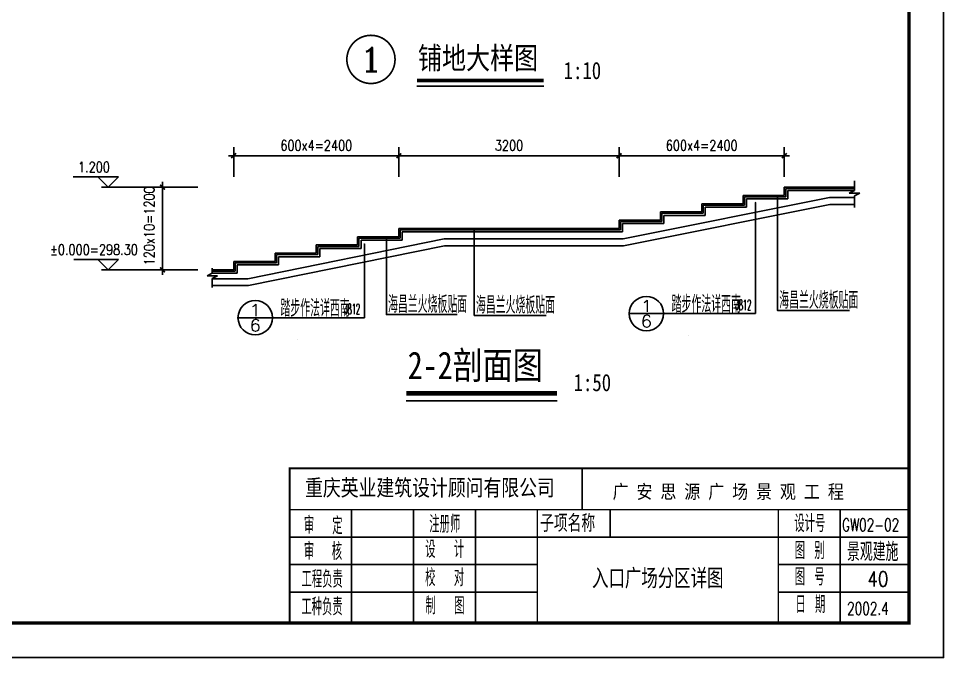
# Model space of a CAD drawing. Extents: x 0 to 11014425, y 0 to 2581013.
# Drawn here: x 10694861 to 10721740, y 2494204 to 2512778 of the extents above; entities that cross this region are included whole.
import ezdxf
from ezdxf.enums import TextEntityAlignment as Align

# ---------------------------------------------------------------- set-up
doc = ezdxf.new("R2010")
doc.units = 0
doc.header["$LTSCALE"] = 4000
doc.header["$MEASUREMENT"] = 0
doc.header["$PDMODE"] = 34
doc.linetypes.add('CONTINOUS', pattern=[0])
doc.linetypes.add('DASH', pattern=[0.35, 0.25, -0.1])
doc.layers.get('0').update_dxf_attribs({"color": 253, "linetype": 'DASH'})
doc.layers.get('DEFPOINTS').update_dxf_attribs({"linetype": 'CONTINUOUS'})
for name, color, linetype in [('1', 2, 'CONTINUOUS'), ('PUB_DIM', 3, 'CONTINUOUS'), ('PUB_TEXT', 7, 'CONTINUOUS'), ('PUB_TITLE', 4, 'CONTINUOUS'), ('STAIR', 2, 'CONTINUOUS'), ('T4', 3, 'CONTINUOUS')]:
    doc.layers.add(name, color=color, linetype=linetype)
doc.styles.add('_HZTXT', font='txt.shx', dxfattribs={"width": 0.8, "bigfont": 'HZTXT.shx'})
doc.styles.add('COMP', font='COMPLEX', dxfattribs={"bigfont": 'hztxt'})
doc.styles.add('DIM_FONT', font='SIMPLEX.shx', dxfattribs={"width": 0.8})
doc.styles.add('FS64F', font='romant.shx', dxfattribs={"width": 0.95, "height": 8, "bigfont": 'hztxt.shx'})
doc.styles.add('H1', font='txt.shx', dxfattribs={"bigfont": 'hztxt.shx'})
doc.styles.add('HZ', font='txt', dxfattribs={"bigfont": 'hztxt'})
doc.styles.add('HZ1', font='', dxfattribs={"width": 0.8})
doc.styles.add('宋体', font='SimSun.ttf', dxfattribs={"width": 0.7})
doc.styles.get('HZ1').set_extended_font_data('KaiTi_GB2312')
doc.dimstyles.new('DIMN50', dxfattribs={"dimscale": 0.5, "dimtxt": 300, "dimasz": 1, "dimexe": 250, "dimexo": 300, "dimgap": 150, "dimtad": 1, "dimdec": 0, "dimzin": 0, "dimtxsty": 'DIM_FONT', "dimblk": '_DIMX', "dimcen": 0.09, "dimclrt": 7, "dimazin": 3, "dimtfac": 1, "dimtdec": 0, "dimtix": 1, "dimtmove": 0, "dimatfit": 3, "dimtolj": 1, "dimtzin": 0})

# ---------------------------------------------------------------- blocks, each defined once
blk = doc.blocks.new('_DIMX')
blk.add_line((-150, 0), (150, 0))
at = {"const_width": 50}
blk.add_lwpolyline([(-70, -70), (70, 70)], dxfattribs=at)
blk = doc.blocks.new('*D229')
at = {"color": 0, "linetype": 'BYBLOCK'}
for p, q in [((10827976, 2505252), (10827339, 2505252)), ((10827464, 2504052), (10827464, 2505251)), ((10827976, 2504052), (10827339, 2504052))]:
    blk.add_line(p, q, dxfattribs=at)
at = {"layer": 'DEFPOINTS', "color": 0, "linetype": 'BYBLOCK'}
for p in [(10827464, 2505252), (10828126, 2505252), (10828126, 2504052)]:
    blk.add_point(p, dxfattribs=at)
at = {"color": 0, "linetype": 'BYBLOCK', "xscale": 0.5, "yscale": 0.5, "zscale": 0.5}
for p, rotation in [((10827464, 2505252), 90), ((10827464, 2504052), 270)]:
    blk.add_blockref('_DIMX', p, dxfattribs=dict(at, rotation=rotation))
at = {"color": 7, "linetype": 'BYBLOCK', "insert": (10827272, 2504690), "char_height": 150, "attachment_point": 5, "rotation": 90, "style": 'DIM_FONT'}
blk.add_mtext('\\A1;120x10=1200', dxfattribs=at)
blk = doc.blocks.new('_INDEX')
blk.add_line((-0.5, 0), (0.5, 0))
blk.add_circle((0, 0), 0.5)
at = {"style": 'COMP'}
for tag, width, p, p2 in [('1', 2.333333, (-0.17, 0.05), (0.17, 0.05)), ('-', 1.166667, (-0.17, -0.39), (0.17, -0.39))]:
    blk.add_attdef(tag, text='', height=0.34, dxfattribs=dict(at, width=width)).set_placement(p, p2, align=Align.FIT)
blk = doc.blocks.new('*D230')
at = {"color": 0, "linetype": 'BYBLOCK'}
for p, q in [((10834099, 2505402), (10834099, 2505834)), ((10836499, 2505402), (10836499, 2505834)), ((10836499, 2505709), (10834100, 2505709))]:
    blk.add_line(p, q, dxfattribs=at)
at = {"layer": 'DEFPOINTS', "color": 0, "linetype": 'BYBLOCK'}
for p in [(10834099, 2505709), (10834099, 2505252), (10836499, 2505252)]:
    blk.add_point(p, dxfattribs=at)
at = {"color": 0, "linetype": 'BYBLOCK', "xscale": 0.5, "yscale": 0.5, "zscale": 0.5}
for p, rotation in [((10834099, 2505709), 179.999999998577), ((10836499, 2505709), 359.999999998577)]:
    blk.add_blockref('_DIMX', p, dxfattribs=dict(at, rotation=rotation))
at = {"color": 7, "linetype": 'BYBLOCK', "insert": (10835299, 2505859), "char_height": 150, "attachment_point": 5, "rotation": 360, "style": 'DIM_FONT'}
blk.add_mtext('\\A1;600x4=2400', dxfattribs=at)
blk = doc.blocks.new('*D231')
at = {"color": 0, "linetype": 'BYBLOCK'}
for p, q in [((10830899, 2505402), (10830899, 2505834)), ((10834099, 2505402), (10834099, 2505834)), ((10834099, 2505709), (10830900, 2505709))]:
    blk.add_line(p, q, dxfattribs=at)
at = {"layer": 'DEFPOINTS', "color": 0, "linetype": 'BYBLOCK'}
for p in [(10830899, 2505709), (10830899, 2505252), (10834099, 2505252)]:
    blk.add_point(p, dxfattribs=at)
at = {"color": 0, "linetype": 'BYBLOCK', "xscale": 0.5, "yscale": 0.5, "zscale": 0.5}
for p, rotation in [((10830899, 2505709), 179.9999999991996), ((10834099, 2505709), 359.9999999991996)]:
    blk.add_blockref('_DIMX', p, dxfattribs=dict(at, rotation=rotation))
at = {"color": 7, "linetype": 'BYBLOCK', "insert": (10832499, 2505859), "char_height": 150, "attachment_point": 5, "style": 'DIM_FONT'}
blk.add_mtext('\\A1;3200', dxfattribs=at)
blk = doc.blocks.new('*D232')
at = {"color": 0, "linetype": 'BYBLOCK'}
for p, q in [((10828499, 2505402), (10828499, 2505834)), ((10830899, 2505402), (10830899, 2505834)), ((10830899, 2505709), (10828500, 2505709))]:
    blk.add_line(p, q, dxfattribs=at)
at = {"layer": 'DEFPOINTS', "color": 0, "linetype": 'BYBLOCK'}
for p in [(10828499, 2505709), (10828499, 2505252), (10830899, 2505252)]:
    blk.add_point(p, dxfattribs=at)
at = {"color": 0, "linetype": 'BYBLOCK', "xscale": 0.5, "yscale": 0.5, "zscale": 0.5, "rotation": 180}
blk.add_blockref('_DIMX', (10828499, 2505709), dxfattribs=at)
at = {"color": 0, "linetype": 'BYBLOCK', "xscale": 0.5, "yscale": 0.5, "zscale": 0.5}
blk.add_blockref('_DIMX', (10830899, 2505709), dxfattribs=at)
at = {"color": 7, "linetype": 'BYBLOCK', "insert": (10829699, 2505859), "char_height": 150, "attachment_point": 5, "style": 'DIM_FONT'}
blk.add_mtext('\\A1;600x4=2400', dxfattribs=at)
blk = doc.blocks.new('_INDEX1')
at = {"const_width": 0.035}
blk.add_lwpolyline([(-0.5, 0, 1), (0.5, 0, 1)], format="xyb", close=True, dxfattribs=at)
at = {"style": 'COMP', "width": 2.333333}
blk.add_attdef('1', text='', height=0.5, dxfattribs=at).set_placement((-0.25, -0.25), (0.25, -0.25), align=Align.FIT)
blk = doc.blocks.new('A$C581F5685')
at = {"color": 8}
for p, q in [((3663.7, 0), (3663.7, 0)), ((9347.7, 59.7), (9347.7, 59.7))]:
    blk.add_line(p, q, dxfattribs=at)
at = {"layer": '1', "color": 4, "linetype": 'CONTINOUS'}
for p, q in [((10732.7, 2097), (10732.7, 2217)), ((10732.7, 2217), (11752, 2217)), ((10752.7, 2077), (10752.7, 2197)), ((10752.7, 2197), (11752, 2197)), ((10132.7, 1977), (10132.7, 2097)), ((10132.7, 2097), (10732.7, 2097)), ((10152.7, 1957), (10152.7, 2077)), ((10152.7, 2077), (10752.7, 2077)), ((9532.7, 1857), (9532.7, 1977)), ((9532.7, 1977), (10132.7, 1977)), ((9552.7, 1837), (9552.7, 1957)), ((9552.7, 1957), (10152.7, 1957)), ((8932.7, 1737), (8932.7, 1857)), ((8932.7, 1857), (9532.7, 1857)), ((8952.7, 1717), (8952.7, 1837)), ((8952.7, 1837), (9552.7, 1837)), ((5132.7, 1497), (5132.7, 1617)), ((5132.7, 1617), (8332.7, 1617)), ((8332.7, 1617), (8332.7, 1737)), ((8332.7, 1737), (8932.7, 1737)), ((8352.7, 1597), (8352.7, 1717)), ((8352.7, 1717), (8952.7, 1717)), ((4532.7, 1377), (4532.7, 1497)), ((4532.7, 1497), (5132.7, 1497)), ((5152.7, 1477), (5152.7, 1597)), ((5152.7, 1597), (8352.7, 1597)), ((3932.7, 1257), (3932.7, 1377)), ((3932.7, 1377), (4532.7, 1377)), ((3952.7, 1237), (3952.7, 1357)), ((3952.7, 1357), (4552.7, 1357)), ((4552.7, 1357), (4552.7, 1477)), ((4552.7, 1477), (5152.7, 1477)), ((3332.7, 1137), (3332.7, 1257)), ((3332.7, 1257), (3932.7, 1257)), ((3352.7, 1117), (3352.7, 1237)), ((3352.7, 1237), (3952.7, 1237)), ((2732.7, 1017), (2732.7, 1137)), ((2732.7, 1137), (3332.7, 1137)), ((2752.7, 997), (2752.7, 1117)), ((2752.7, 1117), (3352.7, 1117)), ((2422, 1017), (2732.7, 1017)), ((2422, 997), (2752.7, 997))]:
    blk.add_line(p, q, dxfattribs=at)
at = {"layer": '1', "color": 255, "linetype": 'CONTINOUS'}
for p, q in [((10782.7, 2047), (10782.7, 2167)), ((10782.7, 2167), (11745.9, 2167)), ((10182.7, 1927), (10182.7, 2047)), ((10182.7, 2047), (10782.7, 2047)), ((9582.7, 1807), (9582.7, 1927)), ((9582.7, 1927), (10182.7, 1927)), ((8982.7, 1687), (8982.7, 1807)), ((8982.7, 1807), (9582.7, 1807)), ((8382.7, 1567), (8382.7, 1687)), ((8382.7, 1687), (8982.7, 1687)), ((5182.7, 1447), (5182.7, 1567)), ((5182.7, 1567), (8382.7, 1567)), ((4582.7, 1327), (4582.7, 1447)), ((4582.7, 1447), (5182.7, 1447)), ((3982.7, 1207), (3982.7, 1327)), ((3982.7, 1327), (4582.7, 1327)), ((2782.7, 967), (2782.7, 1087)), ((2782.7, 1087), (3382.7, 1087)), ((3382.7, 1087), (3382.7, 1207)), ((3382.7, 1207), (3982.7, 1207)), ((2422, 967), (2782.7, 967))]:
    blk.add_line(p, q, dxfattribs=at)
at = {"layer": 'PUB_DIM', "color": 3, "linetype": 'CONTINOUS'}
for p, q in [((759.4, 2367.2), (399.8, 2367.2)), ((909.4, 2217.2), (759.4, 2367.2)), ((759.4, 2367.2), (1059.4, 2367.2)), ((1059.4, 2367.2), (909.4, 2217.2)), ((1572.6, 2217.2), (812.3, 2217.2)), ((759.4, 1167), (408.8, 1167)), ((909.4, 1017), (759.4, 1167)), ((759.4, 1167), (1059.4, 1167)), ((1059.4, 1167), (909.4, 1017))]:
    blk.add_line(p, q, dxfattribs=at)
at = {"layer": 'PUB_DIM', "linetype": 'CONTINOUS'}
for p, q in [((11389.3, 2067), (8389.3, 1467)), ((11752, 2067), (11389.3, 2067)), ((11396, 1967), (8396, 1367)), ((11752, 1967), (11396, 1967)), ((5789.3, 1467), (2939.3, 887)), ((5796, 1367), (2946, 787)), ((8389.3, 1467), (5789.3, 1467)), ((8396, 1367), (5796, 1367)), ((2939.3, 887), (2422, 887)), ((2946, 787), (2422, 787))]:
    blk.add_line(p, q, dxfattribs=at)
at = {"layer": 'PUB_DIM'}
for p, q in [((10315.4, 379.6), (10315.4, 1995.1)), ((4631.4, 319.8), (4631.4, 1391.7)), ((3295, 319.8), (4631.4, 319.8)), ((8979, 379.6), (10315.4, 379.6))]:
    blk.add_line(p, q, dxfattribs=at)
at = {"layer": 'PUB_DIM', "linetype": 'CONTINOUS', "const_width": 9.75, "flags": 128}
for points in [[(10630.3, 2092.4, 1), (10640.6, 2092.4, 1)], [(10309.2, 1994.9, 1), (10319.4, 1994.9, 1)], [(6223.6, 1610.8, 1), (6233.8, 1610.8, 1)], [(4946.3, 1489, 1), (4956.6, 1489, 1)], [(4625.2, 1391.5, 1), (4635.4, 1391.5, 1)]]:
    blk.add_lwpolyline(points, format="xyb", close=True, dxfattribs=at)
at = {"layer": 'PUB_DIM', "flags": 128}
for points in [[(10635.4, 2092.4), (10635.4, 424.7), (11678.1, 424.7)], [(4951.4, 1489), (4951.4, 365), (5978.7, 365)], [(6228.7, 1610.8), (6228.7, 353.3), (7271.4, 353.3)]]:
    blk.add_lwpolyline(points, dxfattribs=at)
at = {"layer": 'PUB_DIM', "linetype": 'CONTINOUS', "flags": 128}
blk.add_lwpolyline([(1572.6, 1017), (810.7, 1017)], dxfattribs=at)
at = {"layer": 'STAIR', "color": 7, "linetype": 'CONTINOUS'}
for p, q in [((11752, 2308.6), (11752, 2170.1)), ((11752, 2170.1), (11675.2, 2131.7)), ((11675.2, 2131.7), (11828.8, 2131.7)), ((11828.8, 2131.7), (11752, 2093.3)), ((11752, 2093.3), (11752, 1919.7)), ((2422, 966.2), (2345.2, 927.8)), ((2422, 1041.5), (2422, 966.2)), ((2345.2, 927.8), (2498.8, 927.8)), ((2498.8, 927.8), (2422, 889.4)), ((2422, 889.4), (2422, 759.3))]:
    blk.add_line(p, q, dxfattribs=at)
at = {"layer": 'PUB_DIM', "color": 3, "linetype": 'CONTINUOUS'}
ref = blk.add_blockref('_INDEX', (3045, 319.8), dxfattribs=dict(at, xscale=500, yscale=500, zscale=500))
ref.add_attrib('1', '1', dxfattribs={"layer": '0', "height": 170, "style": 'COMP', "width": 2.333333}).set_placement((2960, 344.8), (3130, 344.8), align=Align.FIT)
ref.add_attrib('-', '6', dxfattribs={"layer": '0', "height": 170, "style": 'COMP', "width": 1.5}).set_placement((2960, 124.8), (3130, 124.8), align=Align.FIT)
ref = blk.add_blockref('_INDEX', (8729, 379.6), dxfattribs=dict(at, xscale=500, yscale=500, zscale=500))
ref.add_attrib('1', '1', dxfattribs={"layer": '0', "height": 170, "style": 'COMP', "width": 2.333333}).set_placement((8644, 404.6), (8814, 404.6), align=Align.FIT)
ref.add_attrib('-', '6', dxfattribs={"layer": '0', "height": 170, "style": 'COMP', "width": 1.5}).set_placement((8644, 184.6), (8814, 184.6), align=Align.FIT)
at = {"layer": 'PUB_DIM', "color": 3, "linetype": 'CONTINOUS', "style": 'DIM_FONT', "width": 0.8}
for s, p in [('1.200', (702.9, 2509.1)), ('%%P0.000=298.30', (702.9, 1308.9))]:
    blk.add_text(s, height=150, dxfattribs=at).set_placement(p, align=Align.MIDDLE)
at = {"layer": 'PUB_TITLE', "color": 7}
for s, height, style, width, p in [('海昌兰火烧板贴面', 250, '_HZTXT', 0.5, (10658.4, 450)), ('踏步作法详西南', 250, '_HZTXT', 0.5, (3411.8, 332.6)), ('海昌兰火烧板贴面', 250, '_HZTXT', 0.5, (4974.3, 390.2)), ('海昌兰火烧板贴面', 250, '_HZTXT', 0.5, (6251.6, 378.5)), ('踏步作法详西南', 250, '_HZTXT', 0.5, (9095.8, 392.3)), ('J812', 150, 'DIM_FONT', 0.4, (10024.3, 430.5)), ('J812', 150, 'DIM_FONT', 0.4, (4340.3, 370.8))]:
    blk.add_text(s, height=height, dxfattribs=dict(at, style=style, width=width)).set_placement(p)
at = {"layer": 'PUB_DIM', "color": 3, "linetype": 'CONTINOUS'}
for p1, p2, picture, middle in [((5132.7, 2217), (2732.7, 2217), '*D232', (3932.7, 2824.6)), ((10732.7, 2217), (8332.7, 2217), '*D230', (9532.7, 2824.6))]:
    dim = blk.add_aligned_dim(p1=p1, p2=p2, distance=-457.6, text='600x4=2400', dimstyle='DIMN50', dxfattribs=at)
    dim.commit()
    dim.dimension.update_dxf_attribs({"geometry": picture, "text_midpoint": middle, "insert": (-10825766.4, -2503034.6)})
dim = blk.add_aligned_dim(p1=(8332.7, 2217), p2=(5132.7, 2217), distance=-457.6, dimstyle='DIMN50', dxfattribs=at)
dim.commit()
dim.dimension.update_dxf_attribs({"geometry": '*D231', "text_midpoint": (6732.7, 2824.6), "insert": (-10825766.4, -2503034.6)})
dim = blk.add_linear_dim(base=(1697.6, 2217.2), p1=(2359.7, 1017), p2=(2359.7, 2217.2), angle=90, text='120x10=1200', dimstyle='DIMN50', dxfattribs=at)
dim.commit()
dim.dimension.update_dxf_attribs({"geometry": '*D229', "text_midpoint": (1505.4, 1655.2), "dimtype": 129, "insert": (-10825766.4, -2503034.6)})

msp = doc.modelspace()

# ---------------------------------------------------------------- linework, layer by layer
at = {"layer": 'PUB_TITLE'}
for p, q in [((10702740.234, 2495204.413), (10702740.234, 2499704.278)), ((10711239.979, 2498504.314), (10711239.979, 2499704.278)), ((10704540.18, 2498504.314), (10704540.18, 2495204.413)), ((10706340.126, 2498504.314), (10706340.126, 2495204.413)), ((10708140.072, 2498504.314), (10708140.072, 2495204.413)), ((10712052.513, 2498504.314), (10712052.513, 2497704.338)), ((10718739.744, 2498504.314), (10718739.744, 2495204.413)), ((10702740.234, 2497704.338), (10720740.155, 2497704.338)), ((10709940.018, 2496904.362), (10702740.234, 2496904.362)), ((10720740.155, 2496904.362), (10716939.798, 2496904.362)), ((10709940.018, 2496104.386), (10702740.234, 2496104.386)), ((10720740.155, 2496104.386), (10716939.798, 2496104.386))]:
    msp.add_line(p, q, dxfattribs=at)
at = {"layer": 'PUB_TITLE', "linetype": 'CONTINOUS', "flags": 128}
msp.add_lwpolyline([(10662340.155, 2494204.464), (10662340.155, 2536204.464), (10721740.155, 2536204.464), (10721740.155, 2494204.464)], close=True, dxfattribs=at)
at = {"layer": 'PUB_TITLE', "linetype": 'CONTINOUS', "const_width": 100, "flags": 128}
msp.add_lwpolyline([(10664840.155, 2495204.464), (10720740.155, 2495204.464), (10720740.155, 2535204.464), (10664840.155, 2535204.464)], close=True, dxfattribs=at)
at = {"layer": 'PUB_TITLE'}
for points, const_width in [([(10720740.155, 2499704.278), (10702740.234, 2499704.278)], 59.999), ([(10720740.155, 2498504.314), (10702740.234, 2498504.314)], 39.999), ([(10709940.018, 2498504.314), (10709940.018, 2495204.413)], 39.999), ([(10716939.798, 2498504.314), (10716939.798, 2495204.413)], 39.999)]:
    msp.add_lwpolyline(points, dxfattribs=dict(at, const_width=const_width))
at = {"layer": 'PUB_TITLE', "const_width": 59.999}
msp.add_lwpolyline([(10702740.234, 2499704.278), (10720740.155, 2499704.278), (10720740.155, 2495204.464), (10702740.234, 2495204.464)], close=True, dxfattribs=at)
at = {"layer": 'T4', "linetype": 'CONTINUOUS'}
for p, q in [((10706437.582, 2510806.109), (10710122.305, 2510806.109)), ((10706130.913, 2501669.278), (10710510.546, 2501669.278))]:
    msp.add_line(p, q, dxfattribs=at)
for points, const_width in [([(10706437.582, 2510977.372), (10710122.305, 2510977.372)], 103.68), ([(10706130.913, 2501883.356), (10710510.546, 2501883.356)], 129.6)]:
    msp.add_lwpolyline(points, dxfattribs=dict(at, const_width=const_width))

# ---------------------------------------------------------------- block references
at = {"layer": 'PUB_DIM', "linetype": 'CONTINOUS', "xscale": 2, "yscale": 2, "zscale": 2}
msp.add_blockref('A$C581F5685', (10695649.443, 2503440.901), dxfattribs=at)
at = {"layer": 'PUB_TEXT', "linetype": 'CONTINOUS', "xscale": 1400, "yscale": 1400, "zscale": 1400}
msp.add_blockref('_INDEX1', (10705103.256, 2511588.927), dxfattribs=at).add_auto_attribs({'1': '1'})

# ---------------------------------------------------------------- texts
at = {"layer": 'PUB_TEXT', "linetype": 'CONTINUOUS'}
for s, height, style, width, p in [('铺地大样图', 640, '宋体', 0.8, (10706469.906, 2511308.413)), ('2-2剖面图', 800, '宋体', 0.8, (10706171.318, 2502297.157)), ('重庆英业建筑设计顾问有限公司', 475, 'HZ1', 0.8, (10703189.525, 2498903.622, -6899.931)), ('入口广场分区详图', 500, '宋体', 0.7, (10711527.448, 2496269.182))]:
    msp.add_text(s, height=height, dxfattribs=dict(at, style=style, width=width)).set_placement(p)
at = {"layer": 'PUB_TEXT', "style": 'HZ1', "width": 0.8}
for s, p in [('1:10', (10711791.438, 2511015.598)), ('1:50', (10712080.906, 2501945.969))]:
    msp.add_text(s, height=500, dxfattribs=at).set_placement(p, align=Align.RIGHT)
at = {"layer": 'PUB_TEXT'}
for s, height, style, width, p in [('广 安 思 源 广 场 景 观 工 程', 400, '宋体', 0.85, (10712123.647, 2498825.781)), ('景观建施', 533.3333, 'FS64F', 0.7, (10718936.307, 2497010.251)), ('40', 440, 'H1', 0.8, (10719533.187, 2496268.438))]:
    msp.add_text(s, height=height, dxfattribs=dict(at, style=style, width=width)).set_placement(p)
at = {"layer": 'PUB_TEXT', "linetype": 'CONTINUOUS', "style": 'HZ', "width": 0.6}
for s, height, p in [('注册师', 499.985, (10707246.099, 2497830.835)), ('设计号', 499.985, (10717855.521, 2497850.334)), ('审', 499.985, (10703306.467, 2497800.216)), ('定', 499.985, (10704128.193, 2497785.717)), ('审', 499.985, (10703306.467, 2497043.989)), ('核', 499.985, (10704115.193, 2497035.489)), ('设  计', 499.985, (10707246.099, 2497100.106)), ('图 别', 499.985, (10717852.021, 2497063.858)), ('工程负责', 499.985, (10703685.363, 2496233.263)), ('校  对', 499.995, (10707246.099, 2496275.791)), ('图 号', 499.985, (10717852.021, 2496297.881)), ('工种负责', 499.985, (10703680.627, 2495431.037)), ('制  图', 499.995, (10707253.705, 2495459.416)), ('日 期', 499.985, (10717872.27, 2495495.655))]:
    msp.add_text(s, height=height, dxfattribs=at).set_placement(p, align=Align.CENTER)
at = {"layer": 'PUB_TITLE', "style": 'FS64F', "width": 0.8}
msp.add_text('子项名称', height=500, dxfattribs=at).set_placement((10710818.475, 2497856.487), align=Align.CENTER)
at = {"layer": 'PUB_TITLE', "color": 7, "style": 'DIM_FONT', "width": 0.7}
for s, p in [('GW02-02', (10718792.535, 2497876.704)), ('2002.4', (10718939.294, 2495448.972))]:
    msp.add_text(s, height=366.6667, dxfattribs=at).set_placement(p)

doc.saveas('drawing.dxf')
